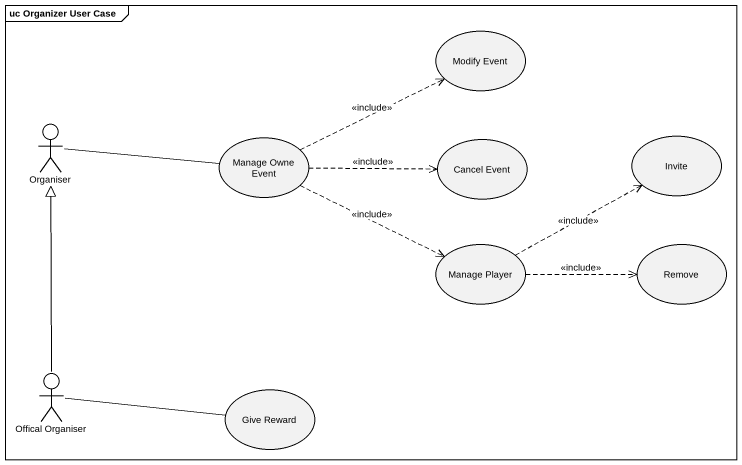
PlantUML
@startuml
mainframe uc Organizer User Case
usecase "Modify Event" as Modify_Event
actor Organiser
usecase "Manage Owne Event" as Manage_Owne_Event
usecase "Cancel Event" as Cancel_Event
usecase Invite
usecase "Manage Player" as Manage_Player
usecase "Remove" as Remove_
actor "Offical Organiser" as Offical_Organiser
usecase "Give Reward" as Give_Reward
Organiser -right- Manage_Owne_Event
Manage_Owne_Event .right.> Modify_Event : <<include>>
Manage_Owne_Event .right.> Cancel_Event : <<include>>
Manage_Owne_Event .right.> Manage_Player : <<include>>
Manage_Player .right.> Invite : <<include>>
Manage_Player .right.> Remove_ : <<include>>
Offical_Organiser -up-|> Organiser
Offical_Organiser -right- Give_Reward
@enduml
